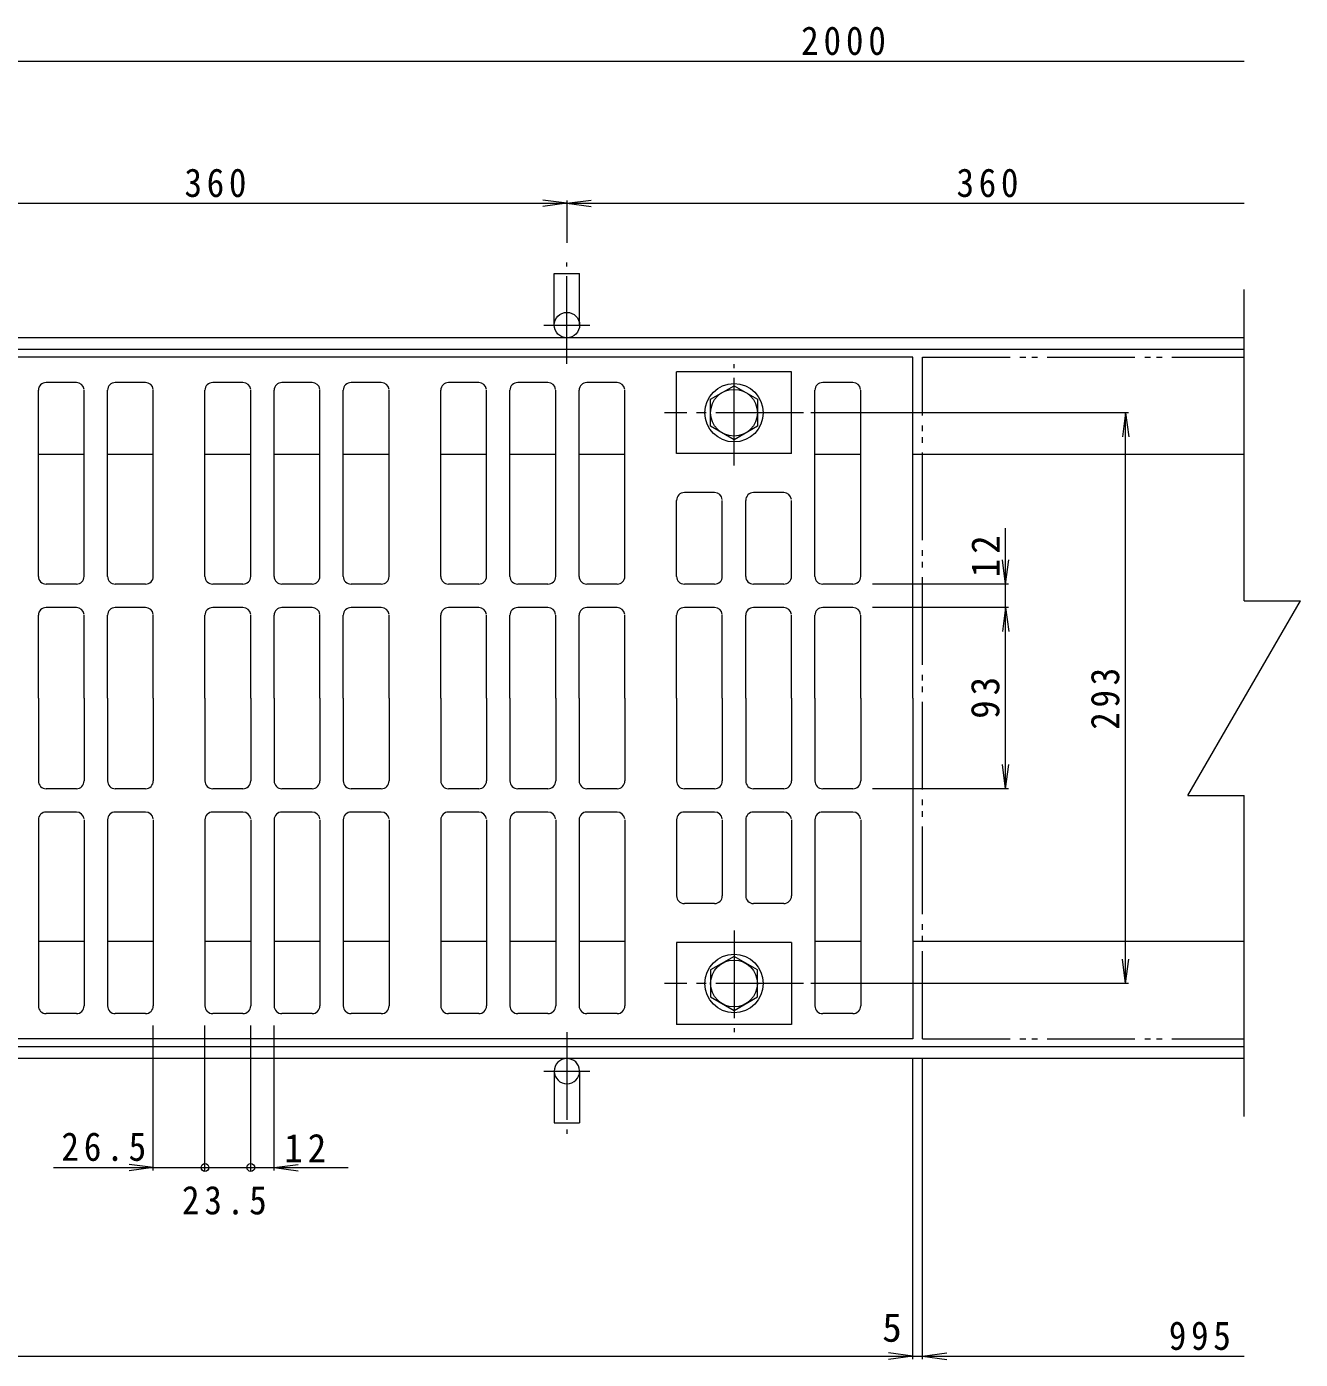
# Model space of a CAD drawing. Units: millimetres, scale not verified. Extents: x -912 to 942, y -674 to 602.
# Drawn here: x -334 to 320, y -90 to 594 of the extents above; entities that cross this region are included whole.
import ezdxf
from ezdxf.enums import TextEntityAlignment as Align

# ---------------------------------------------------------------- set-up
doc = ezdxf.new("R2010")
doc.units = ezdxf.units.MM
doc.header["$LTSCALE"] = 5
doc.header["$PDMODE"] = 32
doc.header["$PDSIZE"] = 4
doc.linetypes.add('CHAIN2', pattern=[12, 9, -1, 1, -1])
doc.linetypes.add('DOUBLE_CHAIN2', pattern=[12.8, 9, -1, 0.6, -0.6, 0.6, -1])
for name, color, linetype, lineweight in [('0-0_通り芯', 3, 'Continuous', 9), ('0-2_仕上', 6, 'Continuous', 9), ('0-3_建具', 4, 'Continuous', 9), ('0-4_その他', 7, 'Continuous', 9), ('0-A', 2, 'Continuous', 9)]:
    doc.layers.add(name, color=color, linetype=linetype, lineweight=lineweight)
doc.styles.add('ＭＳ ゴシック', font='')
doc.styles.get('ＭＳ ゴシック').set_extended_font_data('MS Gothic')

msp = doc.modelspace()

# ---------------------------------------------------------------- linework, layer by layer
at = {"layer": '0-0_通り芯', "color": 2}
for p, q in [((291.078, 299.572), (291.078, 459.262)), ((262.21, 199.572), (319.945, 299.572)), ((291.078, 299.572), (319.945, 299.572)), ((262.21, 199.572), (291.078, 199.572)), ((291.078, 34.76), (291.078, 199.572))]:
    msp.add_line(p, q, dxfattribs=at)
at = {"layer": '0-0_通り芯'}
for p, q in [((121.078, 424.572), (-376.422, 424.572)), ((121.078, 249.572), (121.078, 424.572)), ((-308.172, 411.572), (-323.672, 411.572)), ((-272.672, 411.572), (-288.172, 411.572)), ((-222.672, 411.572), (-238.172, 411.572)), ((-187.172, 411.572), (-202.672, 411.572)), ((-151.672, 411.572), (-167.172, 411.572)), ((-101.672, 411.572), (-117.172, 411.572)), ((-66.172, 411.572), (-81.672, 411.572)), ((-30.672, 411.572), (-46.172, 411.572)), ((-0.172, 375.072), (-0.172, 417.072)), ((58.828, 417.072), (-0.172, 417.072)), ((58.828, 375.072), (58.828, 417.072)), ((90.328, 411.572), (74.828, 411.572)), ((-327.672, 312.072), (-327.672, 407.572)), ((-304.172, 312.072), (-304.172, 407.572)), ((-292.172, 312.072), (-292.172, 407.572)), ((-268.672, 312.072), (-268.672, 407.572)), ((-242.172, 312.072), (-242.172, 407.572)), ((-218.672, 312.072), (-218.672, 407.572)), ((-206.672, 312.072), (-206.672, 407.572)), ((-183.172, 312.072), (-183.172, 407.572)), ((-171.172, 312.072), (-171.172, 407.572)), ((-147.672, 312.072), (-147.672, 407.572)), ((-121.172, 312.072), (-121.172, 407.572)), ((-97.672, 312.072), (-97.672, 407.572)), ((-85.672, 312.072), (-85.672, 407.572)), ((-62.172, 312.072), (-62.172, 407.572)), ((-50.172, 312.072), (-50.172, 407.572)), ((-26.672, 312.072), (-26.672, 407.572)), ((70.828, 312.072), (70.828, 407.572)), ((94.328, 312.072), (94.328, 407.572)), ((58.828, 375.072), (-0.172, 375.072)), ((-0.172, 312.072), (-0.172, 351.072)), ((19.328, 355.072), (3.828, 355.072)), ((23.328, 312.072), (23.328, 351.072)), ((35.328, 312.072), (35.328, 351.072)), ((54.828, 355.072), (39.328, 355.072)), ((58.828, 312.072), (58.828, 351.072)), ((-308.172, 308.072), (-323.672, 308.072)), ((-272.672, 308.072), (-288.172, 308.072)), ((-222.672, 308.072), (-238.172, 308.072)), ((-187.172, 308.072), (-202.672, 308.072)), ((-151.672, 308.072), (-167.172, 308.072)), ((-101.672, 308.072), (-117.172, 308.072)), ((-66.172, 308.072), (-81.672, 308.072)), ((-30.672, 308.072), (-46.172, 308.072)), ((19.328, 308.072), (3.828, 308.072)), ((54.828, 308.072), (39.328, 308.072)), ((90.328, 308.072), (74.828, 308.072)), ((-308.172, 296.072), (-323.672, 296.072)), ((-272.672, 296.072), (-288.172, 296.072)), ((-222.672, 296.072), (-238.172, 296.072)), ((-187.172, 296.072), (-202.672, 296.072)), ((-151.672, 296.072), (-167.172, 296.072)), ((-101.672, 296.072), (-117.172, 296.072)), ((-66.172, 296.072), (-81.672, 296.072)), ((-30.672, 296.072), (-46.172, 296.072)), ((19.328, 296.072), (3.828, 296.072)), ((54.828, 296.072), (39.328, 296.072)), ((90.328, 296.072), (74.828, 296.072)), ((-327.672, 249.572), (-327.672, 292.072)), ((-304.172, 249.572), (-304.172, 292.072)), ((-292.172, 249.572), (-292.172, 292.072)), ((-268.672, 249.572), (-268.672, 292.072)), ((-242.172, 249.572), (-242.172, 292.072)), ((-218.672, 249.572), (-218.672, 292.072)), ((-206.672, 249.572), (-206.672, 292.072)), ((-183.172, 249.572), (-183.172, 292.072)), ((-171.172, 249.572), (-171.172, 292.072)), ((-147.672, 249.572), (-147.672, 292.072)), ((-121.172, 249.572), (-121.172, 292.072)), ((-97.672, 249.572), (-97.672, 292.072)), ((-85.672, 249.572), (-85.672, 292.072)), ((-62.172, 249.572), (-62.172, 292.072)), ((-50.172, 249.572), (-50.172, 292.072)), ((-26.672, 249.572), (-26.672, 292.072)), ((-0.172, 249.572), (-0.172, 292.072)), ((23.328, 249.572), (23.328, 292.072)), ((35.328, 249.572), (35.328, 292.072)), ((58.828, 249.572), (58.828, 292.072)), ((70.828, 249.572), (70.828, 292.072)), ((94.328, 249.572), (94.328, 292.072)), ((-327.672, 249.572), (-327.672, 207.072)), ((-304.172, 249.572), (-304.172, 207.072)), ((-292.172, 249.572), (-292.172, 207.072)), ((-268.672, 249.572), (-268.672, 207.072)), ((-242.172, 249.572), (-242.172, 207.072)), ((-218.672, 249.572), (-218.672, 207.072)), ((-206.672, 249.572), (-206.672, 207.072)), ((-183.172, 249.572), (-183.172, 207.072)), ((-171.172, 249.572), (-171.172, 207.072)), ((-147.672, 249.572), (-147.672, 207.072)), ((-121.172, 249.572), (-121.172, 207.072)), ((-97.672, 249.572), (-97.672, 207.072)), ((-85.672, 249.572), (-85.672, 207.072)), ((-62.172, 249.572), (-62.172, 207.072)), ((-50.172, 249.572), (-50.172, 207.072)), ((-26.672, 249.572), (-26.672, 207.072)), ((-0.172, 249.572), (-0.172, 207.072)), ((23.328, 249.572), (23.328, 207.072)), ((35.328, 249.572), (35.328, 207.072)), ((58.828, 249.572), (58.828, 207.072)), ((70.828, 249.572), (70.828, 207.072)), ((94.328, 249.572), (94.328, 207.072)), ((121.078, 249.572), (121.078, 74.572)), ((-308.172, 203.072), (-323.672, 203.072)), ((-272.672, 203.072), (-288.172, 203.072)), ((-222.672, 203.072), (-238.172, 203.072)), ((-187.172, 203.072), (-202.672, 203.072)), ((-151.672, 203.072), (-167.172, 203.072)), ((-101.672, 203.072), (-117.172, 203.072)), ((-66.172, 203.072), (-81.672, 203.072)), ((-30.672, 203.072), (-46.172, 203.072)), ((19.328, 203.072), (3.828, 203.072)), ((54.828, 203.072), (39.328, 203.072)), ((90.328, 203.072), (74.828, 203.072)), ((-327.672, 187.072), (-327.672, 91.572)), ((-308.172, 191.072), (-323.672, 191.072)), ((-304.172, 187.072), (-304.172, 91.572)), ((-292.172, 187.072), (-292.172, 91.572)), ((-272.672, 191.072), (-288.172, 191.072)), ((-268.672, 187.072), (-268.672, 91.572)), ((-242.172, 187.072), (-242.172, 91.572)), ((-222.672, 191.072), (-238.172, 191.072)), ((-218.672, 187.072), (-218.672, 91.572)), ((-206.672, 187.072), (-206.672, 91.572)), ((-187.172, 191.072), (-202.672, 191.072)), ((-183.172, 187.072), (-183.172, 91.572)), ((-171.172, 187.072), (-171.172, 91.572)), ((-151.672, 191.072), (-167.172, 191.072)), ((-147.672, 187.072), (-147.672, 91.572)), ((-121.172, 187.072), (-121.172, 91.572)), ((-101.672, 191.072), (-117.172, 191.072)), ((-97.672, 187.072), (-97.672, 91.572)), ((-85.672, 187.072), (-85.672, 91.572)), ((-66.172, 191.072), (-81.672, 191.072)), ((-62.172, 187.072), (-62.172, 91.572)), ((-50.172, 187.072), (-50.172, 91.572)), ((-30.672, 191.072), (-46.172, 191.072)), ((-26.672, 187.072), (-26.672, 91.572)), ((-0.172, 187.072), (-0.172, 148.072)), ((19.328, 191.072), (3.828, 191.072)), ((23.328, 187.072), (23.328, 148.072)), ((35.328, 187.072), (35.328, 148.072)), ((54.828, 191.072), (39.328, 191.072)), ((58.828, 187.072), (58.828, 148.072)), ((70.828, 187.072), (70.828, 91.572)), ((90.328, 191.072), (74.828, 191.072)), ((94.328, 187.072), (94.328, 91.572)), ((19.328, 144.072), (3.828, 144.072)), ((54.828, 144.072), (39.328, 144.072)), ((-308.172, 87.572), (-323.672, 87.572)), ((-272.672, 87.572), (-288.172, 87.572)), ((-222.672, 87.572), (-238.172, 87.572)), ((-187.172, 87.572), (-202.672, 87.572)), ((-151.672, 87.572), (-167.172, 87.572)), ((-101.672, 87.572), (-117.172, 87.572)), ((-66.172, 87.572), (-81.672, 87.572)), ((-30.672, 87.572), (-46.172, 87.572)), ((90.328, 87.572), (74.828, 87.572)), ((121.078, 74.572), (-376.422, 74.572))]:
    msp.add_line(p, q, dxfattribs=at)
at = {"layer": '0-0_通り芯', "linetype": 'DOUBLE_CHAIN2'}
for p, q in [((126.078, 424.572), (291.078, 424.572)), ((126.078, 74.572), (126.078, 424.572)), ((126.078, 74.572), (291.078, 74.572))]:
    msp.add_line(p, q, dxfattribs=at)
at = {"layer": '0-0_通り芯'}
for points in [[(58.828, 124.072), (-0.172, 124.072), (-0.172, 82.072)], [(58.828, 124.072), (58.828, 82.072), (-0.172, 82.072)]]:
    msp.add_lwpolyline(points, dxfattribs=at)
for centre, start, end in [((-323.672, 407.572), 90, 180), ((-308.172, 407.572), 7.01646, 90), ((-288.172, 407.572), 90, 180), ((-272.672, 407.572), 7.01646, 90), ((-238.172, 407.572), 90, 180), ((-222.672, 407.572), 7.01646, 90), ((-202.672, 407.572), 90, 180), ((-187.172, 407.572), 7.01646, 90), ((-167.172, 407.572), 90, 180), ((-151.672, 407.572), 7.01646, 90), ((-117.172, 407.572), 90, 180), ((-101.672, 407.572), 7.01646, 90), ((-81.672, 407.572), 90, 180), ((-66.172, 407.572), 7.01646, 90), ((-46.172, 407.572), 90, 180), ((-30.672, 407.572), 7.01646, 90), ((74.828, 407.572), 90, 180), ((90.328, 407.572), 7.01646, 90), ((3.828, 351.072), 90, 180), ((19.328, 351.072), 7.01646, 90), ((39.328, 351.072), 90, 180), ((54.828, 351.072), 7.01646, 90), ((-323.672, 312.072), 180, 270), ((-308.172, 312.072), 270, 0), ((-288.172, 312.072), 180, 270), ((-272.672, 312.072), 270, 0), ((-238.172, 312.072), 180, 270), ((-222.672, 312.072), 270, 0), ((-202.672, 312.072), 180, 270), ((-187.172, 312.072), 270, 0), ((-167.172, 312.072), 180, 270), ((-151.672, 312.072), 270, 0), ((-117.172, 312.072), 180, 270), ((-101.672, 312.072), 270, 0), ((-81.672, 312.072), 180, 270), ((-66.172, 312.072), 270, 0), ((-46.172, 312.072), 180, 270), ((-30.672, 312.072), 270, 0), ((3.828, 312.072), 180, 270), ((19.328, 312.072), 270, 0), ((39.328, 312.072), 180, 270), ((54.828, 312.072), 270, 0), ((74.828, 312.072), 180, 270), ((90.328, 312.072), 270, 0), ((-323.672, 292.072), 90, 180), ((-308.172, 292.072), 7.01646, 90), ((-288.172, 292.072), 90, 180), ((-272.672, 292.072), 7.01646, 90), ((-238.172, 292.072), 90, 180), ((-222.672, 292.072), 7.01646, 90), ((-202.672, 292.072), 90, 180), ((-187.172, 292.072), 7.01646, 90), ((-167.172, 292.072), 90, 180), ((-151.672, 292.072), 7.01646, 90), ((-117.172, 292.072), 90, 180), ((-101.672, 292.072), 7.01646, 90), ((-81.672, 292.072), 90, 180), ((-66.172, 292.072), 7.01646, 90), ((-46.172, 292.072), 90, 180), ((-30.672, 292.072), 7.01646, 90), ((3.828, 292.072), 90, 180), ((19.328, 292.072), 7.01646, 90), ((39.328, 292.072), 90, 180), ((54.828, 292.072), 7.01646, 90), ((74.828, 292.072), 90, 180), ((90.328, 292.072), 7.01646, 90), ((-323.672, 207.072), 180, 270), ((-308.172, 207.072), 270, 0), ((-288.172, 207.072), 180, 270), ((-272.672, 207.072), 270, 0), ((-238.172, 207.072), 180, 270), ((-222.672, 207.072), 270, 0), ((-202.672, 207.072), 180, 270), ((-187.172, 207.072), 270, 0), ((-167.172, 207.072), 180, 270), ((-151.672, 207.072), 270, 0), ((-117.172, 207.072), 180, 270), ((-101.672, 207.072), 270, 0), ((-81.672, 207.072), 180, 270), ((-66.172, 207.072), 270, 0), ((-46.172, 207.072), 180, 270), ((-30.672, 207.072), 270, 0), ((3.828, 207.072), 180, 270), ((19.328, 207.072), 270, 0), ((39.328, 207.072), 180, 270), ((54.828, 207.072), 270, 0), ((74.828, 207.072), 180, 270), ((90.328, 207.072), 270, 0), ((-323.672, 187.072), 90, 180), ((-308.172, 187.072), 7.01646, 90), ((-288.172, 187.072), 90, 180), ((-272.672, 187.072), 7.01646, 90), ((-238.172, 187.072), 90, 180), ((-222.672, 187.072), 7.01646, 90), ((-202.672, 187.072), 90, 180), ((-187.172, 187.072), 7.01646, 90), ((-167.172, 187.072), 90, 180), ((-151.672, 187.072), 7.01646, 90), ((-117.172, 187.072), 90, 180), ((-101.672, 187.072), 7.01646, 90), ((-81.672, 187.072), 90, 180), ((-66.172, 187.072), 7.01646, 90), ((-46.172, 187.072), 90, 180), ((-30.672, 187.072), 7.01646, 90), ((3.828, 187.072), 90, 180), ((19.328, 187.072), 7.01646, 90), ((39.328, 187.072), 90, 180), ((54.828, 187.072), 7.01646, 90), ((74.828, 187.072), 90, 180), ((90.328, 187.072), 7.01646, 90), ((3.828, 148.072), 180, 270), ((19.328, 148.072), 270, 0), ((39.328, 148.072), 180, 270), ((54.828, 148.072), 270, 0), ((-323.672, 91.572), 180, 270), ((-308.172, 91.572), 270, 0), ((-288.172, 91.572), 180, 270), ((-272.672, 91.572), 270, 0), ((-238.172, 91.572), 180, 270), ((-222.672, 91.572), 270, 0), ((-202.672, 91.572), 180, 270), ((-187.172, 91.572), 270, 0), ((-167.172, 91.572), 180, 270), ((-151.672, 91.572), 270, 0), ((-117.172, 91.572), 180, 270), ((-101.672, 91.572), 270, 0), ((-81.672, 91.572), 180, 270), ((-66.172, 91.572), 270, 0), ((-46.172, 91.572), 180, 270), ((-30.672, 91.572), 270, 0), ((74.828, 91.572), 180, 270), ((90.328, 91.572), 270, 0)]:
    msp.add_arc(centre, 4, start, end, dxfattribs=at)
at = {"layer": '0-2_仕上', "linetype": 'CHAIN2'}
for p, q in [((29.328, 368.959), (29.328, 421.057)), ((65.031, 396.072), (-6.271, 396.072)), ((29.328, 130.185), (29.328, 78.086)), ((65.031, 103.072), (-6.271, 103.072))]:
    msp.add_line(p, q, dxfattribs=at)
at = {"layer": '0-2_仕上'}
for p, q in [((17.333, 402.997), (29.328, 409.922)), ((29.328, 409.922), (41.322, 402.997)), ((17.333, 389.147), (17.333, 402.997)), ((41.322, 402.997), (41.322, 389.147)), ((29.328, 382.222), (17.333, 389.147)), ((41.322, 389.147), (29.328, 382.222)), ((17.333, 109.997), (17.333, 96.147))]:
    msp.add_line(p, q, dxfattribs=at)
for points in [[(41.322, 96.147), (41.322, 109.997), (29.328, 116.922), (17.333, 109.997)], [(17.333, 96.147), (29.328, 89.222), (41.322, 96.147)]]:
    msp.add_lwpolyline(points, dxfattribs=at)
for centre, radius in [((29.328, 396.072), 15), ((29.328, 396.072), 12), ((29.328, 103.072), 15), ((29.328, 103.072), 12)]:
    msp.add_circle(centre, radius, dxfattribs=at)
at = {"layer": '0-3_建具'}
for p, q in [((291.078, 434.572), (-376.422, 434.572)), ((291.078, 428.572), (-376.422, 428.572)), ((-304.172, 374.572), (-327.672, 374.572)), ((-268.672, 374.572), (-292.172, 374.572)), ((-218.672, 374.572), (-242.172, 374.572)), ((-183.172, 374.572), (-206.672, 374.572)), ((-147.672, 374.572), (-171.172, 374.572)), ((-97.672, 374.572), (-121.172, 374.572)), ((-62.172, 374.572), (-85.672, 374.572)), ((-26.672, 374.572), (-50.172, 374.572)), ((94.328, 374.572), (70.828, 374.572)), ((291.078, 374.572), (121.078, 374.572)), ((-304.172, 124.572), (-327.672, 124.572)), ((-268.672, 124.572), (-292.172, 124.572)), ((-218.672, 124.572), (-242.172, 124.572)), ((-183.172, 124.572), (-206.672, 124.572)), ((-147.672, 124.572), (-171.172, 124.572)), ((-97.672, 124.572), (-121.172, 124.572)), ((-62.172, 124.572), (-85.672, 124.572)), ((-26.672, 124.572), (-50.172, 124.572)), ((94.328, 124.572), (70.828, 124.572)), ((291.078, 124.572), (121.078, 124.572)), ((291.078, 70.572), (-376.422, 70.572)), ((291.078, 64.572), (-376.422, 64.572))]:
    msp.add_line(p, q, dxfattribs=at)
at = {"layer": '0-4_その他'}
for p, q in [((-876.422, 576.516), (291.078, 576.516)), ((-416.422, 503.592), (-56.422, 503.592)), ((-56.422, 503.592), (-68.815, 505.224)), ((-56.422, 503.592), (-68.815, 501.961)), ((-56.422, 503.592), (-44.029, 505.224)), ((-56.422, 505.092), (-56.422, 483.245)), ((-56.422, 503.592), (291.078, 503.592)), ((-56.422, 503.592), (-44.029, 501.961)), ((231.738, 396.072), (68.828, 396.072)), ((230.238, 396.072), (228.607, 383.679)), ((230.238, 103.072), (230.238, 396.072)), ((230.238, 396.072), (231.87, 383.679)), ((168.709, 296.072), (168.709, 336.728)), ((168.709, 308.072), (167.077, 320.465)), ((168.709, 308.072), (170.34, 320.465)), ((170.209, 308.072), (100.328, 308.072)), ((170.209, 296.072), (100.328, 296.072)), ((168.709, 296.072), (167.077, 283.679)), ((168.709, 203.072), (168.709, 296.072)), ((168.709, 296.072), (170.34, 283.679)), ((168.709, 203.072), (167.077, 215.465)), ((168.709, 203.072), (170.34, 215.465)), ((170.209, 203.072), (100.328, 203.072)), ((230.238, 103.072), (228.607, 115.465)), ((230.238, 103.072), (231.87, 115.465)), ((231.738, 103.072), (68.828, 103.072)), ((-268.672, 7.069), (-268.672, 81.572)), ((-242.172, 7.069), (-242.172, 81.572)), ((-218.672, 7.069), (-218.672, 81.572)), ((-206.672, 7.069), (-206.672, 81.572)), ((121.078, -89.753), (121.078, 64.572)), ((126.078, -89.753), (126.078, 64.572)), ((-319.843, 8.569), (-242.172, 8.569)), ((-268.672, 8.569), (-281.065, 10.2)), ((-268.672, 8.569), (-281.065, 6.937)), ((-242.172, 8.569), (-218.672, 8.569)), ((-218.672, 8.569), (-168.636, 8.569)), ((-206.672, 8.569), (-194.279, 10.2)), ((-206.672, 8.569), (-194.279, 6.937)), ((-873.922, -88.253), (121.078, -88.253)), ((121.078, -88.253), (108.685, -86.621)), ((121.078, -88.253), (108.685, -89.885)), ((121.078, -88.253), (126.078, -88.253)), ((126.078, -88.253), (138.471, -86.621)), ((126.078, -88.253), (291.078, -88.253)), ((126.078, -88.253), (138.471, -89.885))]:
    msp.add_line(p, q, dxfattribs=at)
for p in [(-242.172, 8.569), (-218.672, 8.569)]:
    msp.add_point(p, dxfattribs=at)
at = {"layer": '0-A', "linetype": 'CHAIN2'}
for p, q in [((-56.422, 421.087), (-56.422, 473.245)), ((-68.32, 441.072), (-44.598, 441.072)), ((-56.422, 78.057), (-56.422, 25.899)), ((-68.32, 58.072), (-44.598, 58.072))]:
    msp.add_line(p, q, dxfattribs=at)
at = {"layer": '0-A'}
for p, q in [((-62.922, 467.572), (-49.922, 467.572)), ((-62.922, 441.072), (-62.922, 467.572)), ((-49.922, 441.072), (-49.922, 467.572)), ((-62.922, 58.072), (-62.922, 31.572)), ((-49.922, 58.072), (-49.922, 31.572)), ((-62.922, 31.572), (-49.922, 31.572))]:
    msp.add_line(p, q, dxfattribs=at)
msp.add_circle((-56.422, 441.072), 6.5, dxfattribs=at)
msp.add_arc((-56.422, 58.072), 6.5, 1.40329, 0, dxfattribs=at)

# ---------------------------------------------------------------- texts
at = {"layer": '0-4_その他', "color": 2, "style": 'ＭＳ ゴシック'}
msp.add_text('5', height=14.66, dxfattribs=at).set_placement((105.41, -85.253), align=Align.BOTTOM_LEFT)
at = {"layer": '0-4_その他', "color": 2, "char_height": 14.66, "attachment_point": 7, "style": 'ＭＳ ゴシック'}
for s, insert in [('\\T1.28;\\W0.9;2000', (63.792, 579.516)), ('\\T1.27;\\W0.9;360', (-252.672, 506.592)), ('\\T1.27;\\W0.9;360', (143.507, 506.592)), ('\\T1.28;\\W0.9;26.5', (-315.812, 11.786)), ('\\T1.27;\\W0.95;12', (-201.466, 11.257)), ('\\T1.28;\\W0.9;23.5', (-253.954, -15.706)), ('\\T1.27;\\W0.9;995', (252.463, -85.253))]:
    msp.add_mtext(s, dxfattribs=dict(at, insert=insert))
at = {"layer": '0-4_その他', "color": 2, "char_height": 14.66, "attachment_point": 7, "rotation": 90, "style": 'ＭＳ ゴシック'}
for s, insert in [('\\T1.27;\\W0.95;12', (165.709, 311.588)), ('\\T1.27;\\W0.9;293', (227.238, 233.322)), ('\\T1.27;\\W0.95;93', (165.709, 238.947))]:
    msp.add_mtext(s, dxfattribs=dict(at, insert=insert))

doc.saveas('drawing.dxf')
